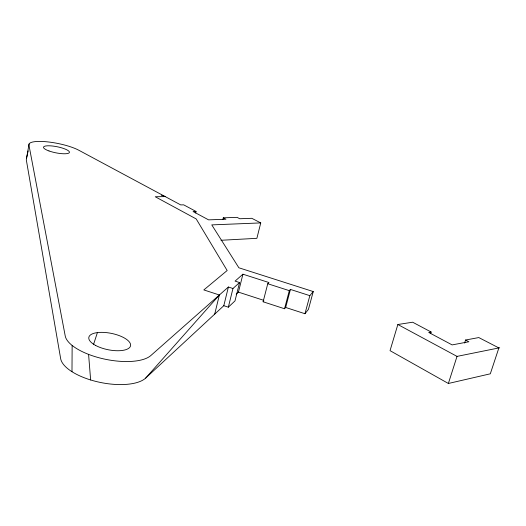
<?xml version="1.0" encoding="UTF-8"?>
<svg xmlns="http://www.w3.org/2000/svg" width="526" height="526" viewBox="0 0 526 526"><rect width="100%" height="100%" fill="white"/><g stroke="black" fill="none" stroke-linecap="round" stroke-linejoin="round"><path stroke-width="0.79" d="M71.983 371.718L72.141 345.444A45.124 17.687 11.4 0 1 65.191 335.779L28.943 145.104L29.055 144.019L29.903 143.098A27.983 6.575 11.3 0 1 51.726 142.401A27.983 6.575 11.3 0 1 78.867 150.272L180.714 204.91L183.679 204.844L196.04 211.452L195.672 213.017M29.055 144.019L26.3 159.799L60.628 358.469A44.809 18.463 11.3 0 0 97.908 381.909A44.809 18.463 11.3 0 0 145.715 378.043L223.8 305.698L228.389 287.025L232.959 288.504L239.56 282.561L235.083 281.114L242.92 274.191L268.95 282.541L267.754 283.731L263.112 301.779L284.533 308.749L285.664 307.46L290.424 289.431L309.847 295.658L313.253 291.562L238.87 267.78L211.768 224.891L260.745 222.912L256.879 238.324L220.999 240.283M26.418 158.661L28.161 150.883M222.912 219.401L223.287 217.836L237.075 217.363L239.731 218.744L251.803 218.31L260.745 222.912M214.707 314.121L219.368 295.001L203.838 289.925L227.166 270.528L196.198 218.934L155.236 196.744L165.223 196.599L161.383 195.218M223.8 305.698L228.337 307.184L232.959 288.504M239.56 282.561L234.997 300.898L228.337 307.184M236.194 294.218L238.449 292.127L242.92 274.191M284.533 308.749L289.313 290.654L290.424 289.431M285.664 307.46L304.955 313.726L309.847 295.658M313.253 291.562L308.42 309.413L304.955 313.726M430.676 333.569L431.149 332.037L412.647 322.214L397.853 324.509L390.036 350.651L448.369 383.48L490.311 373.808L498.878 347.936L478.791 337.567L465.563 340.02L464.583 343.07M448.369 383.48L457.022 356.391L499.7 347.771M93.464 344.708L97.402 332.59M145.715 378.043L219.368 295.001M263.112 301.779L263.92 300.944M228.389 287.025L150.837 355.543A45.111 17.68 11.4 0 1 113.971 360.711A45.111 17.68 11.4 0 1 72.147 345.444M431.149 332.037L428.729 332.445L452.136 344.905L468.883 341.755L465.563 340.02M196.04 211.452L193.068 211.531L208.585 219.861L225.943 219.237L223.287 217.836M267.754 283.731L289.313 290.654M238.449 292.127L263.559 300.28M397.853 324.509L457.022 356.391M88.585 354.379L90.636 379.963M95.627 345.444A21.29 8.344 11.4 0 0 130.152 346.818A21.29 8.344 11.4 0 0 103.287 332.386A21.29 8.344 11.4 0 0 95.627 345.444M48.997 150.955A13.209 3.103 11.3 0 0 69.399 152.501A13.209 3.103 11.3 0 0 51.061 145.886A13.209 3.103 11.3 0 0 48.997 150.955"/></g></svg>
